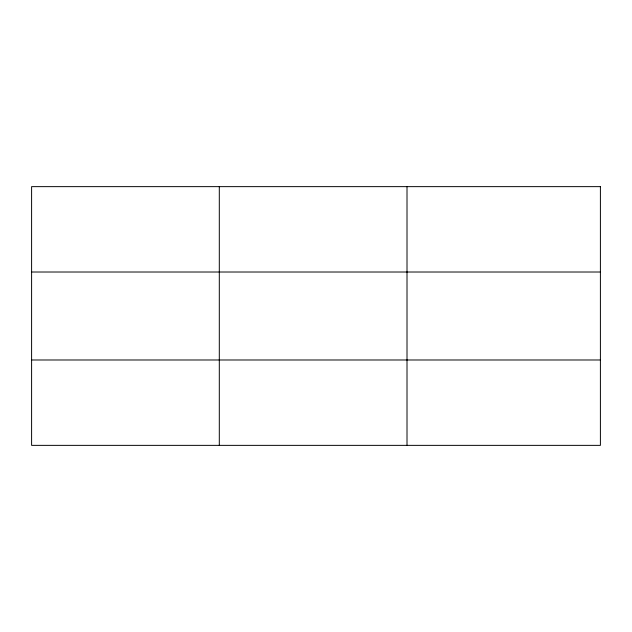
<?xml version="1.0" encoding="UTF-8"?>
<svg xmlns="http://www.w3.org/2000/svg" width="632" height="632" viewBox="0 0 632 632"><rect width="100%" height="100%" fill="white"/><g stroke="black" fill="none" stroke-linecap="round" stroke-linejoin="round"><path stroke-width="0.95" d="M219.304 445.363L219.304 186.638M407.008 445.363L407.008 186.638M31.6 272.013L600.4 272.013M31.6 359.987L600.4 359.987M600.4 186.638L600.4 445.363L31.6 445.363L31.6 186.638L600.4 186.638"/></g></svg>
